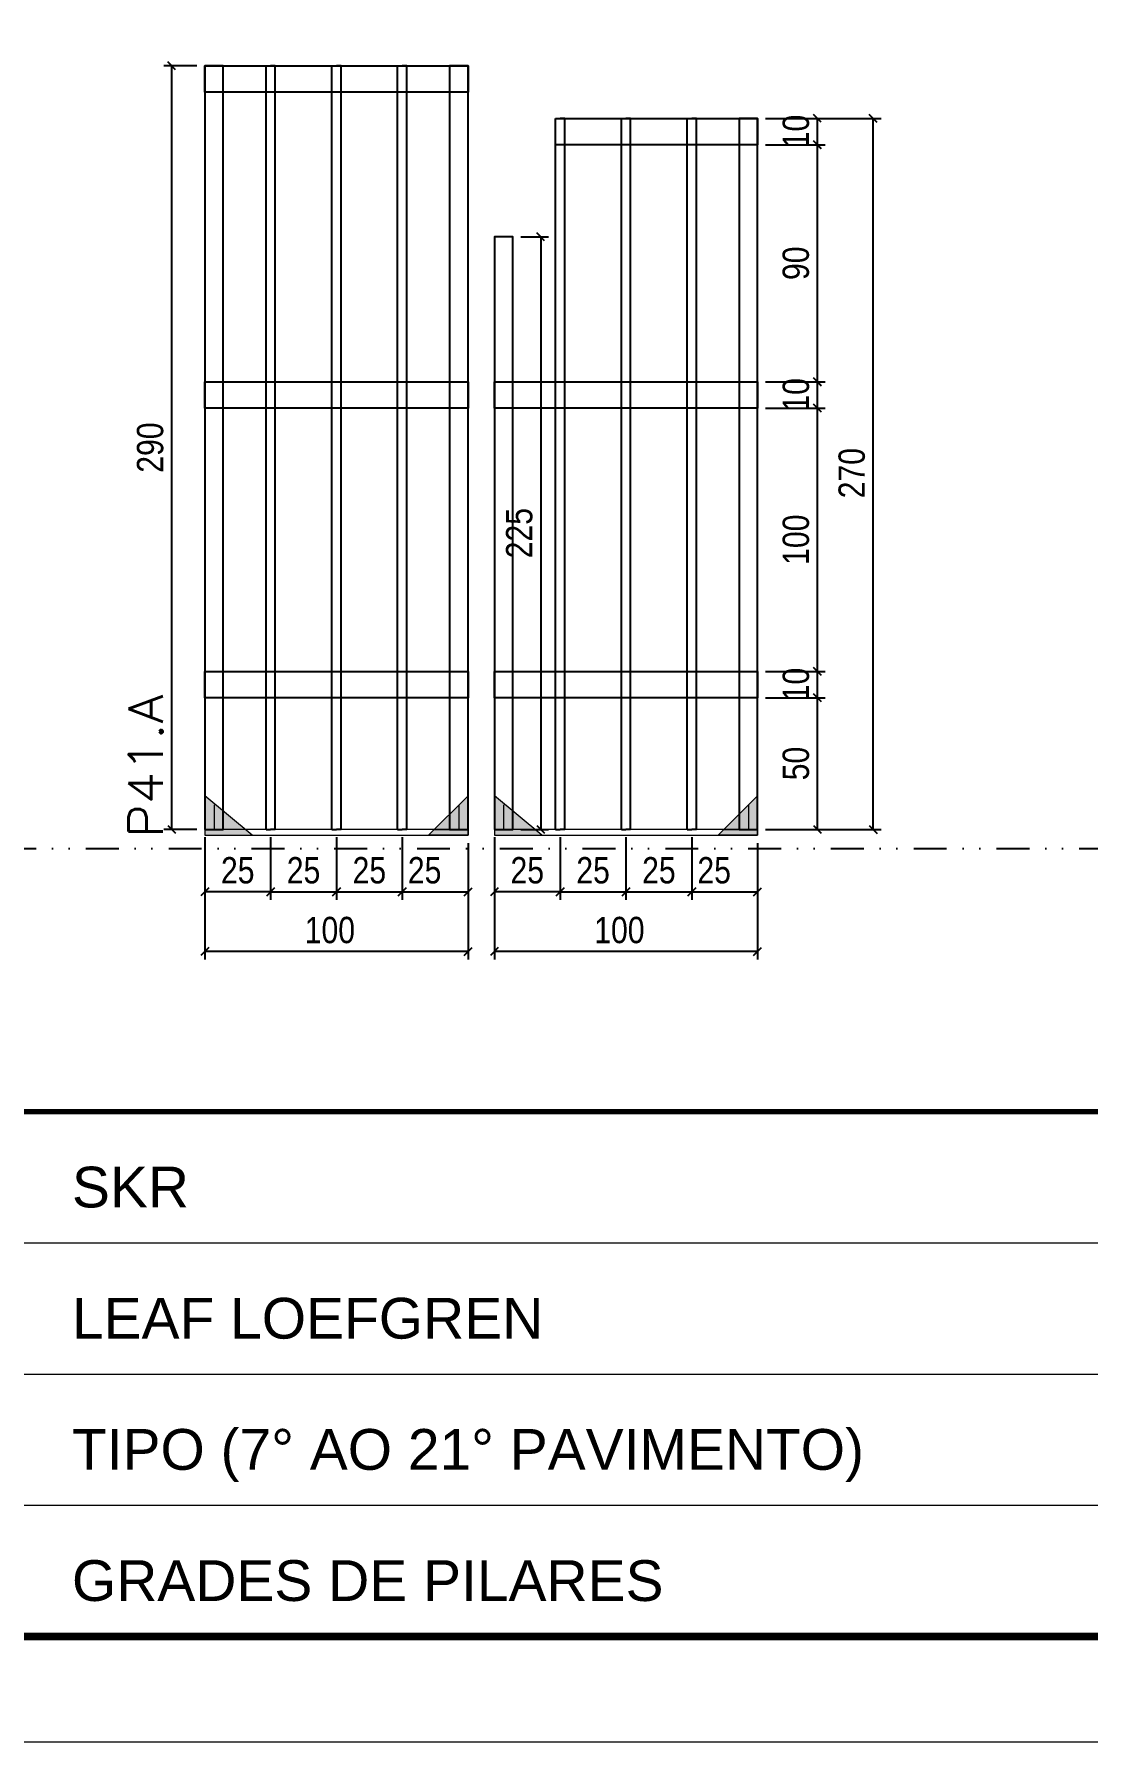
# Model space of a CAD drawing. Extents: x 14400 to 27878, y -21631 to 6985.
# Drawn here: x 16696 to 17097, y 1340 to 1989 of the extents above; entities that cross this region are included whole.
import ezdxf

# ---------------------------------------------------------------- set-up
doc = ezdxf.new("R2010")
doc.units = 0
for name, pattern in [('CONTINUO', [0]), ('DASHED', [0.75, 0.5, -0.25]), ('DIVIDE2', [0.625, 0.25, -0.125, 0, -0.125, 0, -0.125]), ('HIDDEN', [0.375, 0.25, -0.125])]:
    doc.linetypes.add(name, pattern=pattern)
for name, color, linetype in [('COTA', 241, 'Continuous'), ('Nível', 160, 'Continuous'), ('SARR_2.2x10', 60, 'Continuous'), ('SARR_3.5x7', 81, 'Continuous'), ('SARR_7x7', 40, 'Continuous')]:
    doc.layers.add(name, color=color, linetype=linetype)
for name, color, linetype, lineweight in [('Folhas', 255, 'Continuous', 9), ('Madeira', 126, 'Continuous', 18), ('Sarr 2.2x7', 40, 'Continuous', 9), ('SARRAFO DE PRESSAO', 251, 'DASHED', 9), ('Texto Seção', 7, 'Continuous', 15)]:
    doc.layers.add(name, color=color, linetype=linetype, lineweight=lineweight)
doc.styles.add('ARIAL', font='arial.ttf')
doc.styles.add('COTA TECNICA', font='techl___.ttf', dxfattribs={"height": 10})
doc.styles.add('REGUA-120', font='ROMANS.shx', dxfattribs={"height": 15})
doc.dimstyles.new('PAINEL', dxfattribs={"dimtxt": 10, "dimasz": 3, "dimexe": 3, "dimexo": 3, "dimgap": 3, "dimtad": 1, "dimdec": 1, "dimzin": 12, "dimdsep": 46, "dimtxsty": 'COTA TECNICA', "dimblk1": 'OBLIQUE', "dimblk2": 'OBLIQUE', "dimsah": 1, "dimcen": 0.9, "dimclrd": 4, "dimclre": 4, "dimclrt": 240, "dimadec": 1, "dimazin": 3, "dimtfac": 1, "dimtdec": 1, "dimtmove": 0, "dimatfit": 3, "dimfxl": 1, "dimtolj": 1, "dimtzin": 12, "dimarcsym": 0})

# ---------------------------------------------------------------- blocks, each defined once
blk = doc.blocks.new('9999999999')
at = {"color": 30, "linetype": 'CONTINUO'}
for p, q in [((98564.56, 34379.64), (99583.98, 34379.64)), ((98564.56, 34329.83), (99487.98, 34329.83)), ((98564.56, 34280.02), (99487.98, 34280.02))]:
    blk.add_line(p, q, dxfattribs=at)
at = {"color": 30, "linetype": 'CONTINUO', "const_width": 2}
blk.add_lwpolyline([(99583.98, 34230.21), (99583.98, 34414.45, 0.414214), (99568.98, 34429.45), (98228.98, 34429.45, 0.414214), (98213.98, 34414.45), (98213.98, 34245.21, 0.414214), (98228.98, 34230.21), (99583.98, 34230.21)], format="xyb", dxfattribs=at)
at = {"layer": 'Folhas'}
blk.add_lwpolyline([(98138.98, 34190.21), (99623.98, 34190.21), (99623.98, 35240.21), (98138.98, 35240.21)], close=True, dxfattribs=at)
at = {"layer": 'Folhas', "color": 30, "const_width": 3}
blk.add_lwpolyline([(98213.98, 34230.21), (99583.98, 34230.21), (99583.98, 35200.21), (98213.98, 35200.21)], close=True, dxfattribs=at)
at = {"color": 7, "linetype": 'Continuous', "ltscale": 5, "style": 'ARIAL'}
for s, height, p in [('SKR', 15.483, (98837.68, 34393.13)), ('LEAF LOEFGREN', 15.4829, (98837.68, 34343.32)), ('TIPO (7° AO 21° PAVIMENTO)', 15.4829, (98837.68, 34293.51)), ('GRADES DE PILARES', 15.4829, (98837.68, 34243.7))]:
    blk.add_text(s, height=height, dxfattribs=at).set_placement(p)
blk = doc.blocks.new('_Oblique')
at = {"color": 0, "linetype": 'ByBlock', "lineweight": -2}
blk.add_line((-0.5, -0.5), (0.5, 0.5), dxfattribs=at)
blk = doc.blocks.new('*D6804')
at = {"layer": 'COTA', "color": 4, "lineweight": -2, "transparency": 16777216}
for p, q in [((16871.16, 1668.71), (16871.16, 1637.53)), ((16971.16, 1668.71), (16971.16, 1637.53)), ((16971.16, 1640.53), (16871.16, 1640.53))]:
    blk.add_line(p, q, dxfattribs=at)
at = {"layer": 'Defpoints', "color": 0, "transparency": 16777216}
for p in [(16871.16, 1671.71), (16971.16, 1671.71), (16871.16, 1640.53)]:
    blk.add_point(p, dxfattribs=at)
at = {"layer": 'COTA', "color": 4, "lineweight": -2, "transparency": 16777216, "xscale": 3, "yscale": 3, "zscale": 3, "rotation": 180}
blk.add_blockref('_Oblique', (16871.16, 1640.53), dxfattribs=at)
at = {"layer": 'COTA', "color": 4, "lineweight": -2, "transparency": 16777216, "xscale": 3, "yscale": 3, "zscale": 3}
blk.add_blockref('_Oblique', (16971.16, 1640.53), dxfattribs=at)
at = {"layer": 'COTA', "color": 240, "transparency": 16777216, "insert": (16918.66, 1648.63), "char_height": 10, "attachment_point": 5, "style": 'COTA TECNICA'}
blk.add_mtext('\\A1;100', dxfattribs=at)
blk = doc.blocks.new('*D6805')
at = {"layer": 'COTA', "color": 4, "lineweight": -2, "transparency": 16777216}
for p, q in [((16871.16, 1683.91), (16871.16, 1660.21)), ((16896.16, 1683.91), (16896.16, 1660.21)), ((16896.16, 1663.21), (16871.16, 1663.21))]:
    blk.add_line(p, q, dxfattribs=at)
at = {"layer": 'Defpoints', "color": 0, "transparency": 16777216}
for p in [(16871.16, 1686.91), (16896.16, 1686.91), (16871.16, 1663.21)]:
    blk.add_point(p, dxfattribs=at)
at = {"layer": 'COTA', "color": 4, "lineweight": -2, "transparency": 16777216, "xscale": 3, "yscale": 3, "zscale": 3, "rotation": 180}
blk.add_blockref('_Oblique', (16871.16, 1663.21), dxfattribs=at)
at = {"layer": 'COTA', "color": 4, "lineweight": -2, "transparency": 16777216, "xscale": 3, "yscale": 3, "zscale": 3}
blk.add_blockref('_Oblique', (16896.16, 1663.21), dxfattribs=at)
at = {"layer": 'COTA', "color": 240, "transparency": 16777216, "insert": (16883.66, 1671.32), "char_height": 10, "attachment_point": 5, "style": 'COTA TECNICA'}
blk.add_mtext('\\A1;25', dxfattribs=at)
blk = doc.blocks.new('*D6806')
at = {"layer": 'COTA', "color": 4, "lineweight": -2, "transparency": 16777216}
for p, q in [((16946.16, 1683.91), (16946.16, 1660.21)), ((16971.16, 1681.71), (16971.16, 1660.21)), ((16946.16, 1663.21), (16971.16, 1663.21))]:
    blk.add_line(p, q, dxfattribs=at)
at = {"layer": 'Defpoints', "color": 0, "transparency": 16777216}
for p in [(16946.16, 1686.91), (16971.16, 1684.71), (16971.16, 1663.21)]:
    blk.add_point(p, dxfattribs=at)
at = {"layer": 'COTA', "color": 4, "lineweight": -2, "transparency": 16777216, "xscale": 3, "yscale": 3, "zscale": 3, "rotation": 180}
blk.add_blockref('_Oblique', (16946.16, 1663.21), dxfattribs=at)
at = {"layer": 'COTA', "color": 4, "lineweight": -2, "transparency": 16777216, "xscale": 3, "yscale": 3, "zscale": 3}
blk.add_blockref('_Oblique', (16971.16, 1663.21), dxfattribs=at)
at = {"layer": 'COTA', "color": 240, "transparency": 16777216, "insert": (16954.66, 1671.32), "char_height": 10, "attachment_point": 5, "style": 'COTA TECNICA'}
blk.add_mtext('\\A1;25', dxfattribs=at)
blk = doc.blocks.new('*D6807')
at = {"layer": 'COTA', "color": 4, "lineweight": -2, "transparency": 16777216}
for p, q in [((16896.16, 1683.91), (16896.16, 1660.21)), ((16921.16, 1683.91), (16921.16, 1660.21)), ((16896.16, 1663.21), (16921.16, 1663.21))]:
    blk.add_line(p, q, dxfattribs=at)
at = {"layer": 'Defpoints', "color": 0, "transparency": 16777216}
for p in [(16896.16, 1686.91), (16921.16, 1686.91), (16921.16, 1663.21)]:
    blk.add_point(p, dxfattribs=at)
at = {"layer": 'COTA', "color": 4, "lineweight": -2, "transparency": 16777216, "xscale": 3, "yscale": 3, "zscale": 3, "rotation": 180}
blk.add_blockref('_Oblique', (16896.16, 1663.21), dxfattribs=at)
at = {"layer": 'COTA', "color": 4, "lineweight": -2, "transparency": 16777216, "xscale": 3, "yscale": 3, "zscale": 3}
blk.add_blockref('_Oblique', (16921.16, 1663.21), dxfattribs=at)
at = {"layer": 'COTA', "color": 240, "transparency": 16777216, "insert": (16908.66, 1671.32), "char_height": 10, "attachment_point": 5, "style": 'COTA TECNICA'}
blk.add_mtext('\\A1;25', dxfattribs=at)
blk = doc.blocks.new('*D6808')
at = {"layer": 'COTA', "color": 4, "lineweight": -2, "transparency": 16777216}
for p, q in [((16974.16, 1736.91), (16996.86, 1736.91)), ((16993.86, 1686.91), (16993.86, 1736.91)), ((16974.16, 1686.91), (16996.86, 1686.91))]:
    blk.add_line(p, q, dxfattribs=at)
at = {"layer": 'Defpoints', "color": 0, "transparency": 16777216}
for p in [(16971.16, 1736.91), (16993.86, 1736.91), (16971.16, 1686.91)]:
    blk.add_point(p, dxfattribs=at)
at = {"layer": 'COTA', "color": 4, "lineweight": -2, "transparency": 16777216, "xscale": 3, "yscale": 3, "zscale": 3}
for p, rotation in [((16993.86, 1736.91), 90), ((16993.86, 1686.91), 270)]:
    blk.add_blockref('_Oblique', p, dxfattribs=dict(at, rotation=rotation))
at = {"layer": 'COTA', "color": 240, "transparency": 16777216, "insert": (16985.75, 1711.91), "char_height": 10, "attachment_point": 5, "rotation": 90, "style": 'COTA TECNICA'}
blk.add_mtext('\\A1;50', dxfattribs=at)
blk = doc.blocks.new('*D6809')
at = {"layer": 'COTA', "color": 4, "lineweight": -2, "transparency": 16777216}
for p, q in [((16921.16, 1683.91), (16921.16, 1660.21)), ((16946.16, 1683.91), (16946.16, 1660.21)), ((16921.16, 1663.21), (16946.16, 1663.21))]:
    blk.add_line(p, q, dxfattribs=at)
at = {"layer": 'Defpoints', "color": 0, "transparency": 16777216}
for p in [(16921.16, 1686.91), (16946.16, 1686.91), (16946.16, 1663.21)]:
    blk.add_point(p, dxfattribs=at)
at = {"layer": 'COTA', "color": 4, "lineweight": -2, "transparency": 16777216, "xscale": 3, "yscale": 3, "zscale": 3, "rotation": 180}
blk.add_blockref('_Oblique', (16921.16, 1663.21), dxfattribs=at)
at = {"layer": 'COTA', "color": 4, "lineweight": -2, "transparency": 16777216, "xscale": 3, "yscale": 3, "zscale": 3}
blk.add_blockref('_Oblique', (16946.16, 1663.21), dxfattribs=at)
at = {"layer": 'COTA', "color": 240, "transparency": 16777216, "insert": (16933.66, 1671.32), "char_height": 10, "attachment_point": 5, "style": 'COTA TECNICA'}
blk.add_mtext('\\A1;25', dxfattribs=at)
blk = doc.blocks.new('*D6810')
at = {"layer": 'COTA', "color": 4, "lineweight": -2, "transparency": 16777216}
for p, q in [((16974.16, 1746.91), (16996.86, 1746.91)), ((16993.86, 1736.91), (16993.86, 1746.91)), ((16974.16, 1736.91), (16996.86, 1736.91))]:
    blk.add_line(p, q, dxfattribs=at)
at = {"layer": 'Defpoints', "color": 0, "transparency": 16777216}
for p in [(16971.16, 1746.91), (16993.86, 1746.91), (16971.16, 1736.91)]:
    blk.add_point(p, dxfattribs=at)
at = {"layer": 'COTA', "color": 4, "lineweight": -2, "transparency": 16777216, "xscale": 3, "yscale": 3, "zscale": 3}
for p, rotation in [((16993.86, 1746.91), 90), ((16993.86, 1736.91), 270)]:
    blk.add_blockref('_Oblique', p, dxfattribs=dict(at, rotation=rotation))
at = {"layer": 'COTA', "color": 240, "transparency": 16777216, "insert": (16985.76, 1741.91), "char_height": 10, "attachment_point": 5, "rotation": 90, "style": 'COTA TECNICA'}
blk.add_mtext('\\A1;10', dxfattribs=at)
blk = doc.blocks.new('*D6811')
at = {"layer": 'COTA', "color": 4, "lineweight": -2, "transparency": 16777216}
for p, q in [((16974.16, 1846.91), (16996.86, 1846.91)), ((16993.86, 1746.91), (16993.86, 1846.91)), ((16974.16, 1746.91), (16996.86, 1746.91))]:
    blk.add_line(p, q, dxfattribs=at)
at = {"layer": 'Defpoints', "color": 0, "transparency": 16777216}
for p in [(16971.16, 1846.91), (16993.86, 1846.91), (16971.16, 1746.91)]:
    blk.add_point(p, dxfattribs=at)
at = {"layer": 'COTA', "color": 4, "lineweight": -2, "transparency": 16777216, "xscale": 3, "yscale": 3, "zscale": 3}
for p, rotation in [((16993.86, 1846.91), 90), ((16993.86, 1746.91), 270)]:
    blk.add_blockref('_Oblique', p, dxfattribs=dict(at, rotation=rotation))
at = {"layer": 'COTA', "color": 240, "transparency": 16777216, "insert": (16985.76, 1796.91), "char_height": 10, "attachment_point": 5, "rotation": 90, "style": 'COTA TECNICA'}
blk.add_mtext('\\A1;100', dxfattribs=at)
blk = doc.blocks.new('*D6812')
at = {"layer": 'COTA', "color": 4, "lineweight": -2, "transparency": 16777216}
for p, q in [((16974.16, 1856.91), (16996.86, 1856.91)), ((16993.86, 1846.91), (16993.86, 1856.91)), ((16974.16, 1846.91), (16996.86, 1846.91))]:
    blk.add_line(p, q, dxfattribs=at)
at = {"layer": 'Defpoints', "color": 0, "transparency": 16777216}
for p in [(16971.16, 1856.91), (16993.86, 1856.91), (16971.16, 1846.91)]:
    blk.add_point(p, dxfattribs=at)
at = {"layer": 'COTA', "color": 4, "lineweight": -2, "transparency": 16777216, "xscale": 3, "yscale": 3, "zscale": 3}
for p, rotation in [((16993.86, 1856.91), 90), ((16993.86, 1846.91), 270)]:
    blk.add_blockref('_Oblique', p, dxfattribs=dict(at, rotation=rotation))
at = {"layer": 'COTA', "color": 240, "transparency": 16777216, "insert": (16985.76, 1851.91), "char_height": 10, "attachment_point": 5, "rotation": 90, "style": 'COTA TECNICA'}
blk.add_mtext('\\A1;10', dxfattribs=at)
blk = doc.blocks.new('*D6813')
at = {"layer": 'COTA', "color": 4, "lineweight": -2, "transparency": 16777216}
for p, q in [((16974.16, 1956.87), (17018.07, 1956.87)), ((17015.07, 1686.87), (17015.07, 1956.87)), ((16974.16, 1686.87), (17018.07, 1686.87))]:
    blk.add_line(p, q, dxfattribs=at)
at = {"layer": 'Defpoints', "color": 0, "transparency": 16777216}
for p in [(16971.16, 1956.87), (17015.07, 1956.87), (16971.16, 1686.87)]:
    blk.add_point(p, dxfattribs=at)
at = {"layer": 'COTA', "color": 4, "lineweight": -2, "transparency": 16777216, "xscale": 3, "yscale": 3, "zscale": 3}
for p, rotation in [((17015.07, 1956.87), 90), ((17015.07, 1686.87), 270)]:
    blk.add_blockref('_Oblique', p, dxfattribs=dict(at, rotation=rotation))
at = {"layer": 'COTA', "color": 240, "transparency": 16777216, "insert": (17006.97, 1822.17), "char_height": 10, "attachment_point": 5, "rotation": 90, "style": 'COTA TECNICA'}
blk.add_mtext('\\A1;270', dxfattribs=at)
blk = doc.blocks.new('*D6814')
at = {"layer": 'COTA', "color": 4, "lineweight": -2, "transparency": 16777216}
for p, q in [((16761.16, 1668.71), (16761.16, 1637.53)), ((16861.16, 1668.71), (16861.16, 1637.53)), ((16861.16, 1640.53), (16761.16, 1640.53))]:
    blk.add_line(p, q, dxfattribs=at)
at = {"layer": 'Defpoints', "color": 0, "transparency": 16777216}
for p in [(16761.16, 1671.71), (16861.16, 1671.71), (16761.16, 1640.53)]:
    blk.add_point(p, dxfattribs=at)
at = {"layer": 'COTA', "color": 4, "lineweight": -2, "transparency": 16777216, "xscale": 3, "yscale": 3, "zscale": 3, "rotation": 180}
blk.add_blockref('_Oblique', (16761.16, 1640.53), dxfattribs=at)
at = {"layer": 'COTA', "color": 4, "lineweight": -2, "transparency": 16777216, "xscale": 3, "yscale": 3, "zscale": 3}
blk.add_blockref('_Oblique', (16861.16, 1640.53), dxfattribs=at)
at = {"layer": 'COTA', "color": 240, "transparency": 16777216, "insert": (16808.66, 1648.63), "char_height": 10, "attachment_point": 5, "style": 'COTA TECNICA'}
blk.add_mtext('\\A1;100', dxfattribs=at)
blk = doc.blocks.new('*D6815')
at = {"layer": 'COTA', "color": 4, "lineweight": -2, "transparency": 16777216}
for p, q in [((16761.16, 1683.91), (16761.16, 1660.21)), ((16786.16, 1683.91), (16786.16, 1660.21)), ((16786.16, 1663.21), (16761.16, 1663.21))]:
    blk.add_line(p, q, dxfattribs=at)
at = {"layer": 'Defpoints', "color": 0, "transparency": 16777216}
for p in [(16761.16, 1686.91), (16786.16, 1686.91), (16761.16, 1663.21)]:
    blk.add_point(p, dxfattribs=at)
at = {"layer": 'COTA', "color": 4, "lineweight": -2, "transparency": 16777216, "xscale": 3, "yscale": 3, "zscale": 3, "rotation": 180}
blk.add_blockref('_Oblique', (16761.16, 1663.21), dxfattribs=at)
at = {"layer": 'COTA', "color": 4, "lineweight": -2, "transparency": 16777216, "xscale": 3, "yscale": 3, "zscale": 3}
blk.add_blockref('_Oblique', (16786.16, 1663.21), dxfattribs=at)
at = {"layer": 'COTA', "color": 240, "transparency": 16777216, "insert": (16773.66, 1671.32), "char_height": 10, "attachment_point": 5, "style": 'COTA TECNICA'}
blk.add_mtext('\\A1;25', dxfattribs=at)
blk = doc.blocks.new('*D6816')
at = {"layer": 'COTA', "color": 4, "lineweight": -2, "transparency": 16777216}
for p, q in [((16836.16, 1683.91), (16836.16, 1660.21)), ((16861.16, 1681.71), (16861.16, 1660.21)), ((16836.16, 1663.21), (16861.16, 1663.21))]:
    blk.add_line(p, q, dxfattribs=at)
at = {"layer": 'Defpoints', "color": 0, "transparency": 16777216}
for p in [(16836.16, 1686.91), (16861.16, 1684.71), (16861.16, 1663.21)]:
    blk.add_point(p, dxfattribs=at)
at = {"layer": 'COTA', "color": 4, "lineweight": -2, "transparency": 16777216, "xscale": 3, "yscale": 3, "zscale": 3, "rotation": 180}
blk.add_blockref('_Oblique', (16836.16, 1663.21), dxfattribs=at)
at = {"layer": 'COTA', "color": 4, "lineweight": -2, "transparency": 16777216, "xscale": 3, "yscale": 3, "zscale": 3}
blk.add_blockref('_Oblique', (16861.16, 1663.21), dxfattribs=at)
at = {"layer": 'COTA', "color": 240, "transparency": 16777216, "insert": (16844.66, 1671.32), "char_height": 10, "attachment_point": 5, "style": 'COTA TECNICA'}
blk.add_mtext('\\A1;25', dxfattribs=at)
blk = doc.blocks.new('*D6817')
at = {"layer": 'COTA', "color": 4, "lineweight": -2, "transparency": 16777216}
for p, q in [((16786.16, 1683.91), (16786.16, 1660.21)), ((16811.16, 1683.91), (16811.16, 1660.21)), ((16786.16, 1663.21), (16811.16, 1663.21))]:
    blk.add_line(p, q, dxfattribs=at)
at = {"layer": 'Defpoints', "color": 0, "transparency": 16777216}
for p in [(16786.16, 1686.91), (16811.16, 1686.91), (16811.16, 1663.21)]:
    blk.add_point(p, dxfattribs=at)
at = {"layer": 'COTA', "color": 4, "lineweight": -2, "transparency": 16777216, "xscale": 3, "yscale": 3, "zscale": 3, "rotation": 180}
blk.add_blockref('_Oblique', (16786.16, 1663.21), dxfattribs=at)
at = {"layer": 'COTA', "color": 4, "lineweight": -2, "transparency": 16777216, "xscale": 3, "yscale": 3, "zscale": 3}
blk.add_blockref('_Oblique', (16811.16, 1663.21), dxfattribs=at)
at = {"layer": 'COTA', "color": 240, "transparency": 16777216, "insert": (16798.66, 1671.32), "char_height": 10, "attachment_point": 5, "style": 'COTA TECNICA'}
blk.add_mtext('\\A1;25', dxfattribs=at)
blk = doc.blocks.new('*D6818')
at = {"layer": 'COTA', "color": 4, "lineweight": -2, "transparency": 16777216}
for p, q in [((16811.16, 1683.91), (16811.16, 1660.21)), ((16836.16, 1683.91), (16836.16, 1660.21)), ((16811.16, 1663.21), (16836.16, 1663.21))]:
    blk.add_line(p, q, dxfattribs=at)
at = {"layer": 'Defpoints', "color": 0, "transparency": 16777216}
for p in [(16811.16, 1686.91), (16836.16, 1686.91), (16836.16, 1663.21)]:
    blk.add_point(p, dxfattribs=at)
at = {"layer": 'COTA', "color": 4, "lineweight": -2, "transparency": 16777216, "xscale": 3, "yscale": 3, "zscale": 3, "rotation": 180}
blk.add_blockref('_Oblique', (16811.16, 1663.21), dxfattribs=at)
at = {"layer": 'COTA', "color": 4, "lineweight": -2, "transparency": 16777216, "xscale": 3, "yscale": 3, "zscale": 3}
blk.add_blockref('_Oblique', (16836.16, 1663.21), dxfattribs=at)
at = {"layer": 'COTA', "color": 240, "transparency": 16777216, "insert": (16823.66, 1671.32), "char_height": 10, "attachment_point": 5, "style": 'COTA TECNICA'}
blk.add_mtext('\\A1;25', dxfattribs=at)
blk = doc.blocks.new('*D6819')
at = {"layer": 'COTA', "color": 4, "lineweight": -2, "transparency": 16777216}
for p, q in [((16974.16, 1946.88), (16996.86, 1946.88)), ((16993.86, 1856.87), (16993.86, 1946.88)), ((16974.16, 1856.87), (16996.86, 1856.87))]:
    blk.add_line(p, q, dxfattribs=at)
at = {"layer": 'Defpoints', "color": 0, "transparency": 16777216}
for p in [(16971.16, 1946.88), (16993.86, 1946.88), (16971.16, 1856.87)]:
    blk.add_point(p, dxfattribs=at)
at = {"layer": 'COTA', "color": 4, "lineweight": -2, "transparency": 16777216, "xscale": 3, "yscale": 3, "zscale": 3}
for p, rotation in [((16993.86, 1946.88), 90), ((16993.86, 1856.87), 270)]:
    blk.add_blockref('_Oblique', p, dxfattribs=dict(at, rotation=rotation))
at = {"layer": 'COTA', "color": 240, "transparency": 16777216, "insert": (16985.73, 1901.88), "char_height": 10, "attachment_point": 5, "rotation": 90, "style": 'COTA TECNICA'}
blk.add_mtext('\\A1;90', dxfattribs=at)
blk = doc.blocks.new('*D6820')
at = {"layer": 'COTA', "color": 4, "lineweight": -2, "transparency": 16777216}
for p, q in [((16974.16, 1956.91), (16996.86, 1956.91)), ((16993.86, 1946.91), (16993.86, 1956.91)), ((16974.16, 1946.91), (16996.86, 1946.91))]:
    blk.add_line(p, q, dxfattribs=at)
at = {"layer": 'Defpoints', "color": 0, "transparency": 16777216}
for p in [(16971.16, 1956.91), (16993.86, 1956.91), (16971.16, 1946.91)]:
    blk.add_point(p, dxfattribs=at)
at = {"layer": 'COTA', "color": 4, "lineweight": -2, "transparency": 16777216, "xscale": 3, "yscale": 3, "zscale": 3}
for p, rotation in [((16993.86, 1956.91), 90), ((16993.86, 1946.91), 270)]:
    blk.add_blockref('_Oblique', p, dxfattribs=dict(at, rotation=rotation))
at = {"layer": 'COTA', "color": 240, "transparency": 16777216, "insert": (16985.76, 1951.91), "char_height": 10, "attachment_point": 5, "rotation": 90, "style": 'COTA TECNICA'}
blk.add_mtext('\\A1;10', dxfattribs=at)
blk = doc.blocks.new('*D6822')
at = {"layer": 'COTA', "color": 4, "lineweight": -2, "transparency": 16777216}
for p, q in [((16881.16, 1911.88), (16891.76, 1911.88)), ((16888.76, 1911.88), (16888.76, 1686.91)), ((16881.16, 1686.91), (16891.76, 1686.91))]:
    blk.add_line(p, q, dxfattribs=at)
at = {"layer": 'Defpoints', "color": 0, "transparency": 16777216}
for p in [(16878.16, 1911.88), (16878.16, 1686.91), (16888.76, 1686.91)]:
    blk.add_point(p, dxfattribs=at)
at = {"layer": 'COTA', "color": 4, "lineweight": -2, "transparency": 16777216, "xscale": 3, "yscale": 3, "zscale": 3}
for p, rotation in [((16888.76, 1911.88), 90), ((16888.76, 1686.91), 270)]:
    blk.add_blockref('_Oblique', p, dxfattribs=dict(at, rotation=rotation))
at = {"layer": 'COTA', "color": 240, "transparency": 16777216, "insert": (16880.65, 1799.39), "char_height": 10, "attachment_point": 5, "rotation": 90, "style": 'COTA TECNICA'}
blk.add_mtext('\\A1;225', dxfattribs=at)
blk = doc.blocks.new('*D6841')
at = {"layer": 'COTA', "color": 4, "lineweight": -2, "transparency": 16777216}
for p, q in [((16758.16, 1976.88), (16745.55, 1976.88)), ((16748.55, 1976.88), (16748.55, 1686.91)), ((16758.16, 1686.91), (16745.55, 1686.91))]:
    blk.add_line(p, q, dxfattribs=at)
at = {"layer": 'Defpoints', "color": 0, "transparency": 16777216}
for p in [(16761.16, 1976.88), (16748.55, 1686.91), (16761.16, 1686.91)]:
    blk.add_point(p, dxfattribs=at)
at = {"layer": 'COTA', "color": 4, "lineweight": -2, "transparency": 16777216, "xscale": 3, "yscale": 3, "zscale": 3}
for p, rotation in [((16748.55, 1976.88), 90), ((16748.55, 1686.91), 270)]:
    blk.add_blockref('_Oblique', p, dxfattribs=dict(at, rotation=rotation))
at = {"layer": 'COTA', "color": 240, "transparency": 16777216, "insert": (16740.42, 1831.89), "char_height": 10, "attachment_point": 5, "rotation": 90, "style": 'COTA TECNICA'}
blk.add_mtext('\\A1;290', dxfattribs=at)

msp = doc.modelspace()

# ---------------------------------------------------------------- hatches: boundary and pattern name
at = {"layer": 'Madeira'}
h = msp.add_hatch(color=252, dxfattribs=at)
h.dxf.hatch_style = 2
h.paths.add_polyline_path([(16761.16, 1699.71), (16761.16, 1684.71), (16779.16, 1684.71)])
h = msp.add_hatch(color=252, dxfattribs=at)
h.dxf.hatch_style = 2
h.paths.add_polyline_path([(16861.16, 1699.71), (16861.16, 1684.71), (16846.16, 1684.71)])
h = msp.add_hatch(color=252, dxfattribs=at)
h.dxf.hatch_style = 2
h.paths.add_polyline_path([(16871.16, 1699.71), (16871.16, 1684.71), (16889.16, 1684.71)])
h = msp.add_hatch(color=252, dxfattribs=at)
h.dxf.hatch_style = 2
h.paths.add_polyline_path([(16971.16, 1699.71), (16971.16, 1684.71), (16956.16, 1684.71)])

# ---------------------------------------------------------------- linework, layer by layer
at = {"layer": 'Madeira', "color": 1, "linetype": 'HIDDEN'}
for p, q in [((16764.66, 1696.21), (16764.66, 1686.91)), ((16764.66, 1696.21), (16764.66, 1686.91)), ((16768.16, 1692.71), (16768.16, 1686.91)), ((16857.66, 1696.21), (16857.66, 1686.91)), ((16857.66, 1696.21), (16857.66, 1686.91)), ((16874.66, 1696.21), (16874.66, 1686.91)), ((16874.66, 1696.21), (16874.66, 1686.91)), ((16878.16, 1692.71), (16878.16, 1686.91)), ((16967.66, 1696.21), (16967.66, 1686.91)), ((16967.66, 1696.21), (16967.66, 1686.91)), ((16770.99, 1686.91), (16761.16, 1686.91)), ((16770.99, 1686.91), (16761.16, 1686.91)), ((16776.96, 1686.91), (16761.16, 1686.91)), ((16848.36, 1686.91), (16861.16, 1686.91)), ((16851.33, 1686.91), (16861.16, 1686.91)), ((16851.33, 1686.91), (16861.16, 1686.91)), ((16880.99, 1686.91), (16871.16, 1686.91)), ((16880.99, 1686.91), (16871.16, 1686.91)), ((16886.96, 1686.91), (16871.16, 1686.91)), ((16958.36, 1686.91), (16971.16, 1686.91)), ((16961.33, 1686.91), (16971.16, 1686.91)), ((16961.33, 1686.91), (16971.16, 1686.91))]:
    msp.add_line(p, q, dxfattribs=at)
at = {"layer": 'Madeira'}
for p, q in [((16761.16, 1686.91), (16761.16, 1684.71)), ((16761.16, 1686.91), (16761.16, 1684.71)), ((16761.16, 1686.91), (16761.16, 1684.71)), ((16871.16, 1686.91), (16871.16, 1684.71)), ((16871.16, 1686.91), (16871.16, 1684.71)), ((16871.16, 1686.91), (16871.16, 1684.71))]:
    msp.add_line(p, q, dxfattribs=at)
at = {"layer": 'Madeira', "color": 0}
for points in [[(16761.16, 1699.71), (16761.16, 1684.71), (16779.16, 1684.71), (16761.16, 1699.71)], [(16861.16, 1699.71), (16861.16, 1684.71), (16846.16, 1684.71), (16861.16, 1699.71)], [(16871.16, 1699.71), (16871.16, 1684.71), (16889.16, 1684.71), (16871.16, 1699.71)], [(16971.16, 1699.71), (16971.16, 1684.71), (16956.16, 1684.71), (16971.16, 1699.71)]]:
    msp.add_lwpolyline(points, dxfattribs=at)
at = {"layer": 'Nível', "color": 4, "linetype": 'DIVIDE2', "ltscale": 50}
msp.add_line((16086.97, 1679.71), (17456.97, 1679.71), dxfattribs=at)
at = {"layer": 'Sarr 2.2x7'}
for points in [[(16861.16, 1686.91), (16761.16, 1686.91), (16761.16, 1684.71), (16861.16, 1684.71)], [(16971.16, 1686.91), (16871.16, 1686.91), (16871.16, 1684.71), (16971.16, 1684.71)]]:
    msp.add_lwpolyline(points, close=True, dxfattribs=at)
at = {"layer": 'SARR_2.2x10'}
for points in [[(16761.16, 1976.88), (16861.16, 1976.87), (16861.16, 1966.87), (16761.16, 1966.88)], [(16894.41, 1956.87), (16971.16, 1956.87), (16971.16, 1946.88), (16894.41, 1946.88)], [(16761.16, 1856.88), (16861.16, 1856.87), (16861.16, 1846.87), (16761.16, 1846.88)], [(16871.16, 1856.88), (16971.16, 1856.87), (16971.16, 1846.87), (16871.16, 1846.88)], [(16761.16, 1746.88), (16861.16, 1746.87), (16861.16, 1736.87), (16761.16, 1736.88)], [(16871.16, 1746.88), (16971.16, 1746.87), (16971.16, 1736.87), (16871.16, 1736.88)]]:
    msp.add_lwpolyline(points, close=True, dxfattribs=at)
at = {"layer": 'SARR_3.5x7'}
for p, q in [((16784.41, 1686.91), (16784.41, 1976.88)), ((16784.41, 1976.88), (16786.16, 1976.88)), ((16787.91, 1976.88), (16786.16, 1976.88)), ((16787.91, 1686.91), (16787.91, 1976.88)), ((16809.41, 1686.91), (16809.41, 1976.88)), ((16809.41, 1976.88), (16811.16, 1976.88)), ((16812.91, 1976.88), (16811.16, 1976.88)), ((16812.91, 1686.91), (16812.91, 1976.88)), ((16834.41, 1686.91), (16834.41, 1976.88)), ((16834.41, 1976.88), (16836.16, 1976.88)), ((16837.91, 1976.88), (16836.16, 1976.88)), ((16837.91, 1686.91), (16837.91, 1976.88)), ((16894.41, 1686.91), (16894.41, 1956.87)), ((16894.41, 1956.87), (16896.16, 1956.87)), ((16897.91, 1956.87), (16896.16, 1956.87)), ((16897.91, 1686.91), (16897.91, 1956.87)), ((16919.41, 1686.91), (16919.41, 1956.87)), ((16919.41, 1956.87), (16921.16, 1956.87)), ((16922.91, 1956.87), (16921.16, 1956.87)), ((16922.91, 1686.91), (16922.91, 1956.87)), ((16944.41, 1686.91), (16944.41, 1956.87)), ((16944.41, 1956.87), (16946.16, 1956.87)), ((16947.91, 1956.87), (16946.16, 1956.87)), ((16947.91, 1686.91), (16947.91, 1956.87)), ((16784.41, 1686.91), (16786.16, 1686.91)), ((16787.91, 1686.91), (16786.16, 1686.91)), ((16809.41, 1686.91), (16811.16, 1686.91)), ((16812.91, 1686.91), (16811.16, 1686.91)), ((16834.41, 1686.91), (16836.16, 1686.91)), ((16837.91, 1686.91), (16836.16, 1686.91)), ((16894.41, 1686.91), (16896.16, 1686.91)), ((16897.91, 1686.91), (16896.16, 1686.91)), ((16919.41, 1686.91), (16921.16, 1686.91)), ((16922.91, 1686.91), (16921.16, 1686.91)), ((16944.41, 1686.91), (16946.16, 1686.91)), ((16947.91, 1686.91), (16946.16, 1686.91))]:
    msp.add_line(p, q, dxfattribs=at)
at = {"layer": 'SARR_7x7'}
for points in [[(16761.16, 1686.91), (16768.16, 1686.91), (16768.16, 1976.88), (16761.16, 1976.88)], [(16854.16, 1686.91), (16861.16, 1686.91), (16861.16, 1976.88), (16854.16, 1976.88)], [(16964.16, 1686.91), (16971.16, 1686.91), (16971.16, 1956.87), (16964.16, 1956.87)], [(16871.16, 1686.91), (16878.16, 1686.91), (16878.16, 1911.88), (16871.16, 1911.88)]]:
    msp.add_lwpolyline(points, close=True, dxfattribs=at)

# ---------------------------------------------------------------- block references
at = {"layer": 'SARRAFO DE PRESSAO', "color": 6, "linetype": 'ByBlock'}
msp.add_blockref('9999999999', (-82127.01, -32849.78), dxfattribs=at)

# ---------------------------------------------------------------- texts
at = {"layer": 'Texto Seção', "style": 'REGUA-120', "width": 1.1}
msp.add_text('P41.A', height=13, rotation=90, dxfattribs=at).set_placement((16745.16, 1683.6))

# ---------------------------------------------------------------- dimensions: what is measured, and where the dimension line sits
at = {"layer": 'COTA'}
for base, p1, p2, picture, middle in [((16748.55, 1686.91), (16761.16, 1976.88), (16761.16, 1686.91), '*D6841', (16740.42, 1831.89)), ((16888.76, 1686.91), (16878.16, 1911.88), (16878.16, 1686.91), '*D6822', (16880.65, 1799.39))]:
    dim = msp.add_linear_dim(base=base, p1=p1, p2=p2, angle=90, dimstyle='PAINEL', dxfattribs=at)
    dim.commit()
    dim.dimension.update_dxf_attribs({"geometry": picture, "text_midpoint": middle})
for base, p1, p2, angle, picture, middle in [((16993.86, 1956.91), (16971.16, 1946.91), (16971.16, 1956.91), 90, '*D6820', (16993.86, 1951.91)), ((17015.07, 1956.87), (16971.16, 1686.87), (16971.16, 1956.87), 90, '*D6813', (17015.07, 1822.17)), ((16993.86, 1856.91), (16971.16, 1846.91), (16971.16, 1856.91), 90, '*D6812', (16993.86, 1851.91)), ((16993.86, 1746.91), (16971.16, 1736.91), (16971.16, 1746.91), 90, '*D6810', (16993.86, 1741.91)), ((16761.16, 1640.53), (16861.16, 1671.71), (16761.16, 1671.71), 180, '*D6814', (16808.66, 1640.53)), ((16871.16, 1640.53), (16971.16, 1671.71), (16871.16, 1671.71), 180, '*D6804', (16918.66, 1640.53))]:
    dim = msp.add_linear_dim(base=base, p1=p1, p2=p2, angle=angle, dimstyle='PAINEL', override={"dimtmove": 1}, dxfattribs=at)
    dim.commit()
    dim.dimension.update_dxf_attribs({"geometry": picture, "text_midpoint": middle, "dimtype": 160})
for base, p1, p2, angle, picture, middle in [((16993.86, 1946.88), (16971.16, 1856.87), (16971.16, 1946.88), 90, '*D6819', (16985.73, 1901.88)), ((16993.86, 1846.91), (16971.16, 1746.91), (16971.16, 1846.91), 90, '*D6811', (16985.76, 1796.91)), ((16993.86, 1736.91), (16971.16, 1686.91), (16971.16, 1736.91), 90, '*D6808', (16985.75, 1711.91)), ((16761.16, 1663.21), (16786.16, 1686.91), (16761.16, 1686.91), 180, '*D6815', (16773.66, 1671.32)), ((16871.16, 1663.21), (16896.16, 1686.91), (16871.16, 1686.91), 180, '*D6805', (16883.66, 1671.32))]:
    dim = msp.add_linear_dim(base=base, p1=p1, p2=p2, angle=angle, dimstyle='PAINEL', override={"dimtmove": 1}, dxfattribs=at)
    dim.commit()
    dim.dimension.update_dxf_attribs({"geometry": picture, "text_midpoint": middle})
for base, p1, p2, picture, middle in [((16811.16, 1663.21), (16786.16, 1686.91), (16811.16, 1686.91), '*D6817', (16798.66, 1671.32)), ((16836.16, 1663.21), (16811.16, 1686.91), (16836.16, 1686.91), '*D6818', (16823.66, 1671.32)), ((16921.16, 1663.21), (16896.16, 1686.91), (16921.16, 1686.91), '*D6807', (16908.66, 1671.32)), ((16946.16, 1663.21), (16921.16, 1686.91), (16946.16, 1686.91), '*D6809', (16933.66, 1671.32))]:
    dim = msp.add_linear_dim(base=base, p1=p1, p2=p2, dimstyle='PAINEL', override={"dimtmove": 1}, dxfattribs=at)
    dim.commit()
    dim.dimension.update_dxf_attribs({"geometry": picture, "text_midpoint": middle})
for base, p1, p2, picture, middle in [((16861.16, 1663.21), (16836.16, 1686.91), (16861.16, 1684.71), '*D6816', (16844.66, 1663.21)), ((16971.16, 1663.21), (16946.16, 1686.91), (16971.16, 1684.71), '*D6806', (16954.66, 1663.21))]:
    dim = msp.add_linear_dim(base=base, p1=p1, p2=p2, dimstyle='PAINEL', override={"dimtmove": 1}, dxfattribs=at)
    dim.commit()
    dim.dimension.update_dxf_attribs({"geometry": picture, "text_midpoint": middle, "dimtype": 160})

doc.saveas('drawing.dxf')
